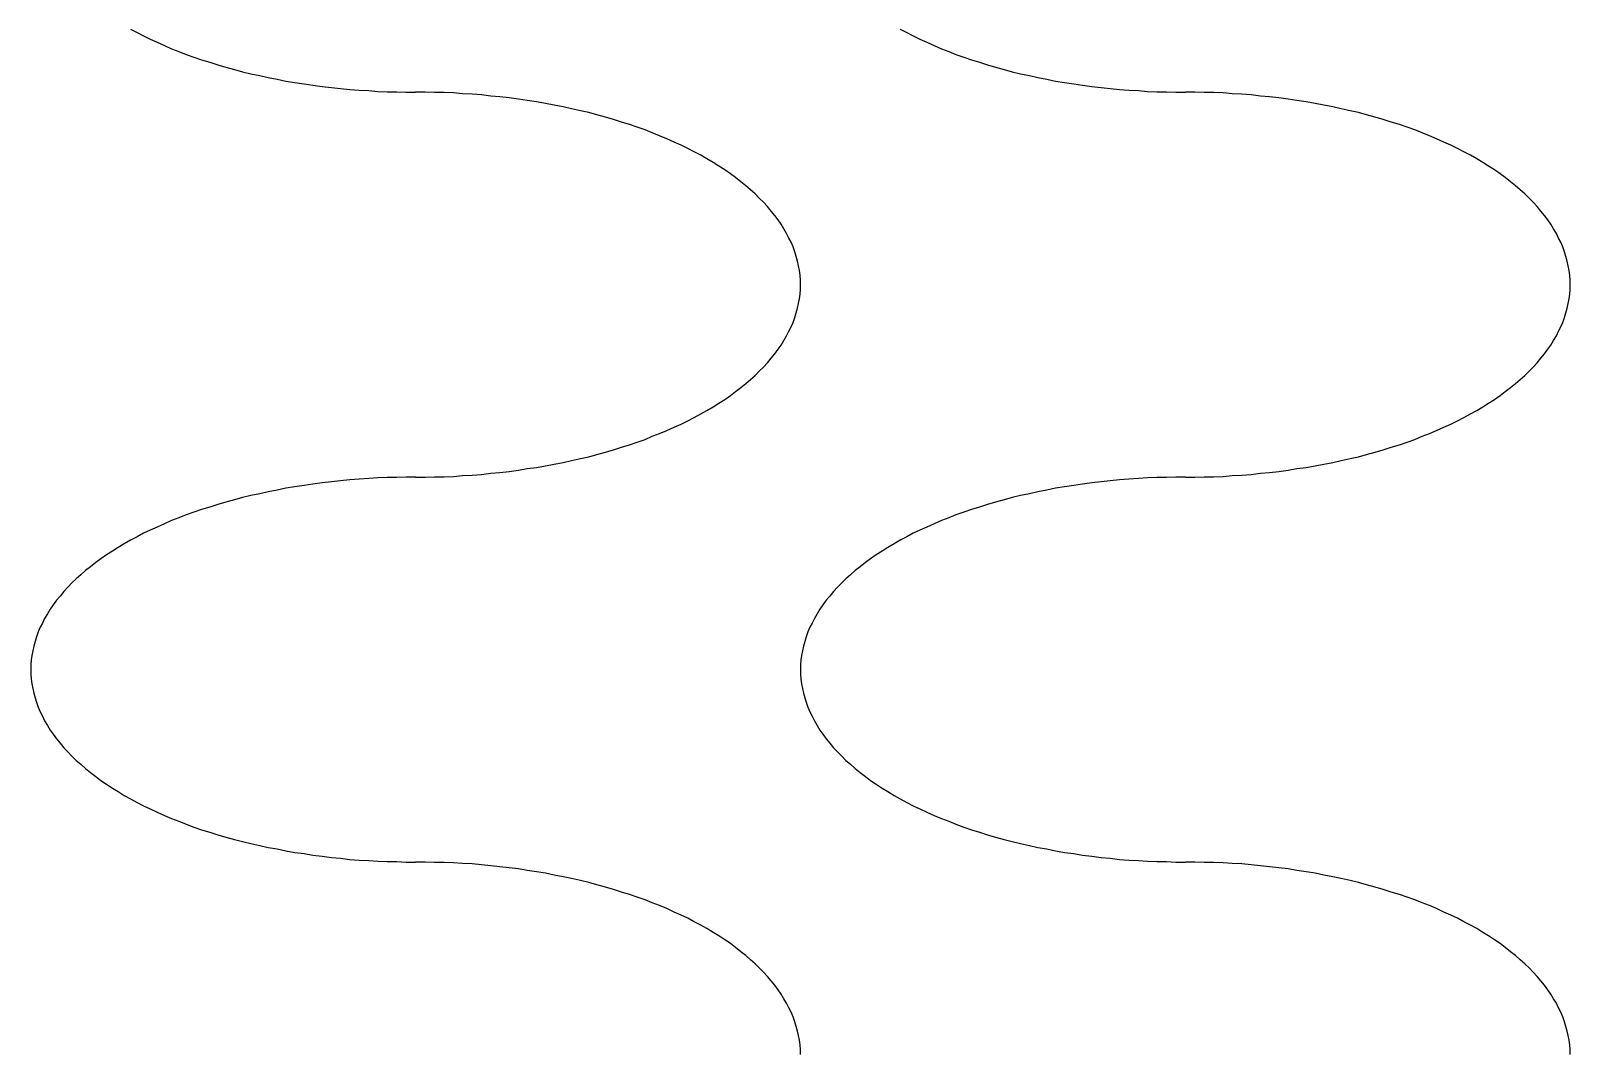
# Model space of a CAD drawing. Extents: x 0 to 40, y 0 to 70.
# Drawn here: x 29.6 to 30, y 52.8506 to 53.1159 of the extents above; entities that cross this region are included whole.
import ezdxf

# ---------------------------------------------------------------- set-up
doc = ezdxf.new("R2010")
doc.units = 0
doc.layers.add('AL_FOIL', color=2, linetype='CONTINUOUS')

msp = doc.modelspace()

# ---------------------------------------------------------------- linework, layer by layer
at = {"layer": 'AL_FOIL'}
for p, q in [((29.6259, 53.1164), (29.6276, 53.1155)), ((29.8259, 53.1164), (29.8276, 53.1155)), ((29.6276, 53.1155), (29.6293, 53.1146)), ((29.6293, 53.1146), (29.631, 53.1138)), ((29.631, 53.1138), (29.6328, 53.113)), ((29.6328, 53.113), (29.6347, 53.1121)), ((29.6347, 53.1121), (29.6366, 53.1113)), ((29.8276, 53.1155), (29.8293, 53.1146)), ((29.8293, 53.1146), (29.831, 53.1138)), ((29.831, 53.1138), (29.8328, 53.113)), ((29.8328, 53.113), (29.8347, 53.1121)), ((29.8347, 53.1121), (29.8366, 53.1113)), ((29.6366, 53.1113), (29.6385, 53.1106)), ((29.6385, 53.1106), (29.6404, 53.1098)), ((29.6404, 53.1098), (29.6424, 53.1091)), ((29.6424, 53.1091), (29.6444, 53.1084)), ((29.6444, 53.1084), (29.6465, 53.1078)), ((29.8366, 53.1113), (29.8385, 53.1106)), ((29.8385, 53.1106), (29.8404, 53.1098)), ((29.8404, 53.1098), (29.8424, 53.1091)), ((29.8424, 53.1091), (29.8444, 53.1084)), ((29.8444, 53.1084), (29.8465, 53.1078)), ((29.6465, 53.1078), (29.6486, 53.1071)), ((29.6486, 53.1071), (29.6507, 53.1065)), ((29.6507, 53.1065), (29.6529, 53.1059)), ((29.6529, 53.1059), (29.655, 53.1053)), ((29.655, 53.1053), (29.6572, 53.1048)), ((29.6572, 53.1048), (29.6595, 53.1043)), ((29.6595, 53.1043), (29.6617, 53.1038)), ((29.8465, 53.1078), (29.8486, 53.1071)), ((29.8486, 53.1071), (29.8507, 53.1065)), ((29.8507, 53.1065), (29.8529, 53.1059)), ((29.8529, 53.1059), (29.855, 53.1053)), ((29.855, 53.1053), (29.8572, 53.1048)), ((29.8572, 53.1048), (29.8595, 53.1043)), ((29.8595, 53.1043), (29.8617, 53.1038)), ((29.6617, 53.1038), (29.664, 53.1034)), ((29.664, 53.1034), (29.6663, 53.1029)), ((29.6663, 53.1029), (29.6686, 53.1025)), ((29.6686, 53.1025), (29.671, 53.1022)), ((29.671, 53.1022), (29.6733, 53.1018)), ((29.6733, 53.1018), (29.6757, 53.1015)), ((29.6757, 53.1015), (29.6781, 53.1012)), ((29.6781, 53.1012), (29.6805, 53.101)), ((29.6805, 53.101), (29.6829, 53.1007)), ((29.6829, 53.1007), (29.6853, 53.1005)), ((29.6853, 53.1005), (29.6878, 53.1004)), ((29.6878, 53.1004), (29.6902, 53.1002)), ((29.6902, 53.1002), (29.6926, 53.1001)), ((29.6926, 53.1001), (29.6951, 53.1001)), ((29.6951, 53.1001), (29.6975, 53.1)), ((29.6975, 53.1), (29.7, 53.1)), ((29.7025, 53.1), (29.7, 53.1)), ((29.7049, 53.0999), (29.7025, 53.1)), ((29.8617, 53.1038), (29.864, 53.1034)), ((29.864, 53.1034), (29.8663, 53.1029)), ((29.8663, 53.1029), (29.8686, 53.1025)), ((29.8686, 53.1025), (29.871, 53.1022)), ((29.871, 53.1022), (29.8733, 53.1018)), ((29.8733, 53.1018), (29.8757, 53.1015)), ((29.8757, 53.1015), (29.8781, 53.1012)), ((29.8781, 53.1012), (29.8805, 53.101)), ((29.8805, 53.101), (29.8829, 53.1007)), ((29.8829, 53.1007), (29.8853, 53.1005)), ((29.8853, 53.1005), (29.8878, 53.1004)), ((29.8878, 53.1004), (29.8902, 53.1002)), ((29.8902, 53.1002), (29.8926, 53.1001)), ((29.8926, 53.1001), (29.8951, 53.1001)), ((29.8951, 53.1001), (29.8975, 53.1)), ((29.8975, 53.1), (29.9, 53.1)), ((29.9025, 53.1), (29.9, 53.1)), ((29.9049, 53.0999), (29.9025, 53.1)), ((29.7074, 53.0999), (29.7049, 53.0999)), ((29.7098, 53.0998), (29.7074, 53.0999)), ((29.7122, 53.0996), (29.7098, 53.0998)), ((29.7147, 53.0995), (29.7122, 53.0996)), ((29.7171, 53.0993), (29.7147, 53.0995)), ((29.7195, 53.099), (29.7171, 53.0993)), ((29.7219, 53.0988), (29.7195, 53.099)), ((29.7243, 53.0985), (29.7219, 53.0988)), ((29.7267, 53.0982), (29.7243, 53.0985)), ((29.729, 53.0978), (29.7267, 53.0982)), ((29.7314, 53.0975), (29.729, 53.0978)), ((29.7337, 53.0971), (29.7314, 53.0975)), ((29.736, 53.0966), (29.7337, 53.0971)), ((29.7383, 53.0962), (29.736, 53.0966)), ((29.7405, 53.0957), (29.7383, 53.0962)), ((29.9074, 53.0999), (29.9049, 53.0999)), ((29.9098, 53.0998), (29.9074, 53.0999)), ((29.9122, 53.0996), (29.9098, 53.0998)), ((29.9147, 53.0995), (29.9122, 53.0996)), ((29.9171, 53.0993), (29.9147, 53.0995)), ((29.9195, 53.099), (29.9171, 53.0993)), ((29.9219, 53.0988), (29.9195, 53.099)), ((29.9243, 53.0985), (29.9219, 53.0988)), ((29.9267, 53.0982), (29.9243, 53.0985)), ((29.929, 53.0978), (29.9267, 53.0982)), ((29.9314, 53.0975), (29.929, 53.0978)), ((29.9337, 53.0971), (29.9314, 53.0975)), ((29.936, 53.0966), (29.9337, 53.0971)), ((29.9383, 53.0962), (29.936, 53.0966)), ((29.9405, 53.0957), (29.9383, 53.0962)), ((29.7428, 53.0952), (29.7405, 53.0957)), ((29.745, 53.0947), (29.7428, 53.0952)), ((29.7471, 53.0941), (29.745, 53.0947)), ((29.7493, 53.0935), (29.7471, 53.0941)), ((29.7514, 53.0929), (29.7493, 53.0935)), ((29.7535, 53.0922), (29.7514, 53.0929)), ((29.7556, 53.0916), (29.7535, 53.0922)), ((29.9428, 53.0952), (29.9405, 53.0957)), ((29.945, 53.0947), (29.9428, 53.0952)), ((29.9471, 53.0941), (29.945, 53.0947)), ((29.9493, 53.0935), (29.9471, 53.0941)), ((29.9514, 53.0929), (29.9493, 53.0935)), ((29.9535, 53.0922), (29.9514, 53.0929)), ((29.9556, 53.0916), (29.9535, 53.0922)), ((29.7576, 53.0909), (29.7556, 53.0916)), ((29.7596, 53.0902), (29.7576, 53.0909)), ((29.7615, 53.0894), (29.7596, 53.0902)), ((29.7634, 53.0887), (29.7615, 53.0894)), ((29.7653, 53.0879), (29.7634, 53.0887)), ((29.9576, 53.0909), (29.9556, 53.0916)), ((29.9596, 53.0902), (29.9576, 53.0909)), ((29.9615, 53.0894), (29.9596, 53.0902)), ((29.9634, 53.0887), (29.9615, 53.0894)), ((29.9653, 53.0879), (29.9634, 53.0887)), ((29.7672, 53.087), (29.7653, 53.0879)), ((29.769, 53.0862), (29.7672, 53.087)), ((29.7707, 53.0854), (29.769, 53.0862)), ((29.7724, 53.0845), (29.7707, 53.0854)), ((29.7741, 53.0836), (29.7724, 53.0845)), ((29.9672, 53.087), (29.9653, 53.0879)), ((29.969, 53.0862), (29.9672, 53.087)), ((29.9707, 53.0854), (29.969, 53.0862)), ((29.9724, 53.0845), (29.9707, 53.0854)), ((29.9741, 53.0836), (29.9724, 53.0845)), ((29.7757, 53.0827), (29.7741, 53.0836)), ((29.7773, 53.0817), (29.7757, 53.0827)), ((29.7788, 53.0808), (29.7773, 53.0817)), ((29.7803, 53.0798), (29.7788, 53.0808)), ((29.9757, 53.0827), (29.9741, 53.0836)), ((29.9773, 53.0817), (29.9757, 53.0827)), ((29.9788, 53.0808), (29.9773, 53.0817)), ((29.9803, 53.0798), (29.9788, 53.0808)), ((29.7818, 53.0788), (29.7803, 53.0798)), ((29.7831, 53.0778), (29.7818, 53.0788)), ((29.7845, 53.0767), (29.7831, 53.0778)), ((29.7858, 53.0757), (29.7845, 53.0767)), ((29.9818, 53.0788), (29.9803, 53.0798)), ((29.9831, 53.0778), (29.9818, 53.0788)), ((29.9845, 53.0767), (29.9831, 53.0778)), ((29.9858, 53.0757), (29.9845, 53.0767)), ((29.787, 53.0746), (29.7858, 53.0757)), ((29.7882, 53.0736), (29.787, 53.0746)), ((29.7893, 53.0725), (29.7882, 53.0736)), ((29.7904, 53.0714), (29.7893, 53.0725)), ((29.987, 53.0746), (29.9858, 53.0757)), ((29.9882, 53.0736), (29.987, 53.0746)), ((29.9893, 53.0725), (29.9882, 53.0736)), ((29.9904, 53.0714), (29.9893, 53.0725)), ((29.7914, 53.0703), (29.7904, 53.0714)), ((29.7924, 53.0691), (29.7914, 53.0703)), ((29.7933, 53.068), (29.7924, 53.0691)), ((29.7942, 53.0668), (29.7933, 53.068)), ((29.9914, 53.0703), (29.9904, 53.0714)), ((29.9924, 53.0691), (29.9914, 53.0703)), ((29.9933, 53.068), (29.9924, 53.0691)), ((29.9942, 53.0668), (29.9933, 53.068)), ((29.795, 53.0657), (29.7942, 53.0668)), ((29.7957, 53.0645), (29.795, 53.0657)), ((29.7964, 53.0633), (29.7957, 53.0645)), ((29.995, 53.0657), (29.9942, 53.0668)), ((29.9957, 53.0645), (29.995, 53.0657)), ((29.9964, 53.0633), (29.9957, 53.0645)), ((29.797, 53.0621), (29.7964, 53.0633)), ((29.7976, 53.061), (29.797, 53.0621)), ((29.7981, 53.0598), (29.7976, 53.061)), ((29.997, 53.0621), (29.9964, 53.0633)), ((29.9976, 53.061), (29.997, 53.0621)), ((29.9981, 53.0598), (29.9976, 53.061)), ((29.7985, 53.0585), (29.7981, 53.0598)), ((29.7989, 53.0573), (29.7985, 53.0585)), ((29.7992, 53.0561), (29.7989, 53.0573)), ((29.7995, 53.0549), (29.7992, 53.0561)), ((29.9985, 53.0585), (29.9981, 53.0598)), ((29.9989, 53.0573), (29.9985, 53.0585)), ((29.9992, 53.0561), (29.9989, 53.0573)), ((29.9995, 53.0549), (29.9992, 53.0561)), ((29.7997, 53.0537), (29.7995, 53.0549)), ((29.7999, 53.0525), (29.7997, 53.0537)), ((29.8, 53.0512), (29.7999, 53.0525)), ((29.9997, 53.0537), (29.9995, 53.0549)), ((29.9999, 53.0525), (29.9997, 53.0537)), ((30, 53.0512), (29.9999, 53.0525)), ((29.7999, 53.0475), (29.8, 53.0488)), ((29.8, 53.05), (29.8, 53.0512)), ((29.8, 53.0488), (29.8, 53.05)), ((29.9999, 53.0475), (30, 53.0488)), ((30, 53.05), (30, 53.0512)), ((30, 53.0488), (30, 53.05)), ((29.7992, 53.0439), (29.7995, 53.0451)), ((29.7995, 53.0451), (29.7997, 53.0463)), ((29.7997, 53.0463), (29.7999, 53.0475)), ((29.9992, 53.0439), (29.9995, 53.0451)), ((29.9995, 53.0451), (29.9997, 53.0463)), ((29.9997, 53.0463), (29.9999, 53.0475)), ((29.7976, 53.039), (29.7981, 53.0402)), ((29.7981, 53.0402), (29.7985, 53.0415)), ((29.7985, 53.0415), (29.7989, 53.0427)), ((29.7989, 53.0427), (29.7992, 53.0439)), ((29.9976, 53.039), (29.9981, 53.0402)), ((29.9981, 53.0402), (29.9985, 53.0415)), ((29.9985, 53.0415), (29.9989, 53.0427)), ((29.9989, 53.0427), (29.9992, 53.0439)), ((29.7957, 53.0355), (29.7964, 53.0367)), ((29.7964, 53.0367), (29.797, 53.0379)), ((29.797, 53.0379), (29.7976, 53.039)), ((29.9957, 53.0355), (29.9964, 53.0367)), ((29.9964, 53.0367), (29.997, 53.0379)), ((29.997, 53.0379), (29.9976, 53.039)), ((29.7924, 53.0309), (29.7933, 53.032)), ((29.7933, 53.032), (29.7942, 53.0332)), ((29.7942, 53.0332), (29.795, 53.0343)), ((29.795, 53.0343), (29.7957, 53.0355)), ((29.9924, 53.0309), (29.9933, 53.032)), ((29.9933, 53.032), (29.9942, 53.0332)), ((29.9942, 53.0332), (29.995, 53.0343)), ((29.995, 53.0343), (29.9957, 53.0355)), ((29.7893, 53.0275), (29.7904, 53.0286)), ((29.7904, 53.0286), (29.7914, 53.0297)), ((29.7914, 53.0297), (29.7924, 53.0309)), ((29.9893, 53.0275), (29.9904, 53.0286)), ((29.9904, 53.0286), (29.9914, 53.0297)), ((29.9914, 53.0297), (29.9924, 53.0309)), ((29.7845, 53.0233), (29.7858, 53.0243)), ((29.7858, 53.0243), (29.787, 53.0254)), ((29.787, 53.0254), (29.7882, 53.0264)), ((29.7882, 53.0264), (29.7893, 53.0275)), ((29.9845, 53.0233), (29.9858, 53.0243)), ((29.9858, 53.0243), (29.987, 53.0254)), ((29.987, 53.0254), (29.9882, 53.0264)), ((29.9882, 53.0264), (29.9893, 53.0275)), ((29.7788, 53.0192), (29.7803, 53.0202)), ((29.7803, 53.0202), (29.7818, 53.0212)), ((29.7818, 53.0212), (29.7831, 53.0222)), ((29.7831, 53.0222), (29.7845, 53.0233)), ((29.9788, 53.0192), (29.9803, 53.0202)), ((29.9803, 53.0202), (29.9818, 53.0212)), ((29.9818, 53.0212), (29.9831, 53.0222)), ((29.9831, 53.0222), (29.9845, 53.0233)), ((29.7724, 53.0155), (29.7741, 53.0164)), ((29.7741, 53.0164), (29.7757, 53.0173)), ((29.7757, 53.0173), (29.7773, 53.0183)), ((29.7773, 53.0183), (29.7788, 53.0192)), ((29.9724, 53.0155), (29.9741, 53.0164)), ((29.9741, 53.0164), (29.9757, 53.0173)), ((29.9757, 53.0173), (29.9773, 53.0183)), ((29.9773, 53.0183), (29.9788, 53.0192)), ((29.7634, 53.0113), (29.7653, 53.0121)), ((29.7653, 53.0121), (29.7672, 53.013)), ((29.7672, 53.013), (29.769, 53.0138)), ((29.769, 53.0138), (29.7707, 53.0146)), ((29.7707, 53.0146), (29.7724, 53.0155)), ((29.9634, 53.0113), (29.9653, 53.0121)), ((29.9653, 53.0121), (29.9672, 53.013)), ((29.9672, 53.013), (29.969, 53.0138)), ((29.969, 53.0138), (29.9707, 53.0146)), ((29.9707, 53.0146), (29.9724, 53.0155)), ((29.7535, 53.0078), (29.7556, 53.0084)), ((29.7556, 53.0084), (29.7576, 53.0091)), ((29.7576, 53.0091), (29.7596, 53.0098)), ((29.7596, 53.0098), (29.7615, 53.0106)), ((29.7615, 53.0106), (29.7634, 53.0113)), ((29.9535, 53.0078), (29.9556, 53.0084)), ((29.9556, 53.0084), (29.9576, 53.0091)), ((29.9576, 53.0091), (29.9596, 53.0098)), ((29.9596, 53.0098), (29.9615, 53.0106)), ((29.9615, 53.0106), (29.9634, 53.0113)), ((29.7383, 53.0038), (29.7405, 53.0043)), ((29.7405, 53.0043), (29.7428, 53.0048)), ((29.7428, 53.0048), (29.745, 53.0053)), ((29.745, 53.0053), (29.7471, 53.0059)), ((29.7471, 53.0059), (29.7493, 53.0065)), ((29.7493, 53.0065), (29.7514, 53.0071)), ((29.7514, 53.0071), (29.7535, 53.0078)), ((29.9383, 53.0038), (29.9405, 53.0043)), ((29.9405, 53.0043), (29.9428, 53.0048)), ((29.9428, 53.0048), (29.945, 53.0053)), ((29.945, 53.0053), (29.9471, 53.0059)), ((29.9471, 53.0059), (29.9493, 53.0065)), ((29.9493, 53.0065), (29.9514, 53.0071)), ((29.9514, 53.0071), (29.9535, 53.0078)), ((29.6975, 53), (29.6951, 52.9999)), ((29.7, 53), (29.6975, 53)), ((29.7, 53), (29.7025, 53)), ((29.7025, 53), (29.7049, 53.0001)), ((29.7049, 53.0001), (29.7074, 53.0001)), ((29.7074, 53.0001), (29.7098, 53.0002)), ((29.7098, 53.0002), (29.7122, 53.0004)), ((29.7122, 53.0004), (29.7147, 53.0005)), ((29.7147, 53.0005), (29.7171, 53.0007)), ((29.7171, 53.0007), (29.7195, 53.001)), ((29.7195, 53.001), (29.7219, 53.0012)), ((29.7219, 53.0012), (29.7243, 53.0015)), ((29.7243, 53.0015), (29.7267, 53.0018)), ((29.7267, 53.0018), (29.729, 53.0022)), ((29.729, 53.0022), (29.7314, 53.0025)), ((29.7314, 53.0025), (29.7337, 53.0029)), ((29.7337, 53.0029), (29.736, 53.0034)), ((29.736, 53.0034), (29.7383, 53.0038)), ((29.8975, 53), (29.8951, 52.9999)), ((29.9, 53), (29.8975, 53)), ((29.9, 53), (29.9025, 53)), ((29.9025, 53), (29.9049, 53.0001)), ((29.9049, 53.0001), (29.9074, 53.0001)), ((29.9074, 53.0001), (29.9098, 53.0002)), ((29.9098, 53.0002), (29.9122, 53.0004)), ((29.9122, 53.0004), (29.9147, 53.0005)), ((29.9147, 53.0005), (29.9171, 53.0007)), ((29.9171, 53.0007), (29.9195, 53.001)), ((29.9195, 53.001), (29.9219, 53.0012)), ((29.9219, 53.0012), (29.9243, 53.0015)), ((29.9243, 53.0015), (29.9267, 53.0018)), ((29.9267, 53.0018), (29.929, 53.0022)), ((29.929, 53.0022), (29.9314, 53.0025)), ((29.9314, 53.0025), (29.9337, 53.0029)), ((29.9337, 53.0029), (29.936, 53.0034)), ((29.936, 53.0034), (29.9383, 53.0038)), ((29.6617, 52.9962), (29.6595, 52.9957)), ((29.664, 52.9966), (29.6617, 52.9962)), ((29.6663, 52.9971), (29.664, 52.9966)), ((29.6686, 52.9975), (29.6663, 52.9971)), ((29.671, 52.9978), (29.6686, 52.9975)), ((29.6733, 52.9982), (29.671, 52.9978)), ((29.6757, 52.9985), (29.6733, 52.9982)), ((29.6781, 52.9988), (29.6757, 52.9985)), ((29.6805, 52.999), (29.6781, 52.9988)), ((29.6829, 52.9993), (29.6805, 52.999)), ((29.6853, 52.9995), (29.6829, 52.9993)), ((29.6878, 52.9996), (29.6853, 52.9995)), ((29.6902, 52.9998), (29.6878, 52.9996)), ((29.6926, 52.9999), (29.6902, 52.9998)), ((29.6951, 52.9999), (29.6926, 52.9999)), ((29.8617, 52.9962), (29.8595, 52.9957)), ((29.864, 52.9966), (29.8617, 52.9962)), ((29.8663, 52.9971), (29.864, 52.9966)), ((29.8686, 52.9975), (29.8663, 52.9971)), ((29.871, 52.9978), (29.8686, 52.9975)), ((29.8733, 52.9982), (29.871, 52.9978)), ((29.8757, 52.9985), (29.8733, 52.9982)), ((29.8781, 52.9988), (29.8757, 52.9985)), ((29.8805, 52.999), (29.8781, 52.9988)), ((29.8829, 52.9993), (29.8805, 52.999)), ((29.8853, 52.9995), (29.8829, 52.9993)), ((29.8878, 52.9996), (29.8853, 52.9995)), ((29.8902, 52.9998), (29.8878, 52.9996)), ((29.8926, 52.9999), (29.8902, 52.9998)), ((29.8951, 52.9999), (29.8926, 52.9999)), ((29.6465, 52.9922), (29.6444, 52.9916)), ((29.6486, 52.9929), (29.6465, 52.9922)), ((29.6507, 52.9935), (29.6486, 52.9929)), ((29.6529, 52.9941), (29.6507, 52.9935)), ((29.655, 52.9947), (29.6529, 52.9941)), ((29.6572, 52.9952), (29.655, 52.9947)), ((29.6595, 52.9957), (29.6572, 52.9952)), ((29.8465, 52.9922), (29.8444, 52.9916)), ((29.8486, 52.9929), (29.8465, 52.9922)), ((29.8507, 52.9935), (29.8486, 52.9929)), ((29.8529, 52.9941), (29.8507, 52.9935)), ((29.855, 52.9947), (29.8529, 52.9941)), ((29.8572, 52.9952), (29.855, 52.9947)), ((29.8595, 52.9957), (29.8572, 52.9952)), ((29.6366, 52.9887), (29.6347, 52.9879)), ((29.6385, 52.9894), (29.6366, 52.9887)), ((29.6404, 52.9902), (29.6385, 52.9894)), ((29.6424, 52.9909), (29.6404, 52.9902)), ((29.6444, 52.9916), (29.6424, 52.9909)), ((29.8366, 52.9887), (29.8347, 52.9879)), ((29.8385, 52.9894), (29.8366, 52.9887)), ((29.8404, 52.9902), (29.8385, 52.9894)), ((29.8424, 52.9909), (29.8404, 52.9902)), ((29.8444, 52.9916), (29.8424, 52.9909)), ((29.6276, 52.9845), (29.6259, 52.9836)), ((29.6293, 52.9854), (29.6276, 52.9845)), ((29.631, 52.9862), (29.6293, 52.9854)), ((29.6328, 52.987), (29.631, 52.9862)), ((29.6347, 52.9879), (29.6328, 52.987)), ((29.8276, 52.9845), (29.8259, 52.9836)), ((29.8293, 52.9854), (29.8276, 52.9845)), ((29.831, 52.9862), (29.8293, 52.9854)), ((29.8328, 52.987), (29.831, 52.9862)), ((29.8347, 52.9879), (29.8328, 52.987)), ((29.6212, 52.9808), (29.6197, 52.9798)), ((29.6227, 52.9817), (29.6212, 52.9808)), ((29.6243, 52.9827), (29.6227, 52.9817)), ((29.6259, 52.9836), (29.6243, 52.9827)), ((29.8212, 52.9808), (29.8197, 52.9798)), ((29.8227, 52.9817), (29.8212, 52.9808)), ((29.8243, 52.9827), (29.8227, 52.9817)), ((29.8259, 52.9836), (29.8243, 52.9827)), ((29.6155, 52.9767), (29.6142, 52.9757)), ((29.6169, 52.9778), (29.6155, 52.9767)), ((29.6182, 52.9788), (29.6169, 52.9778)), ((29.6197, 52.9798), (29.6182, 52.9788)), ((29.8155, 52.9767), (29.8142, 52.9757)), ((29.8169, 52.9778), (29.8155, 52.9767)), ((29.8182, 52.9788), (29.8169, 52.9778)), ((29.8197, 52.9798), (29.8182, 52.9788)), ((29.6107, 52.9725), (29.6096, 52.9714)), ((29.6118, 52.9736), (29.6107, 52.9725)), ((29.613, 52.9746), (29.6118, 52.9736)), ((29.6142, 52.9757), (29.613, 52.9746)), ((29.8107, 52.9725), (29.8096, 52.9714)), ((29.8118, 52.9736), (29.8107, 52.9725)), ((29.813, 52.9746), (29.8118, 52.9736)), ((29.8142, 52.9757), (29.813, 52.9746)), ((29.6067, 52.968), (29.6058, 52.9668)), ((29.6076, 52.9691), (29.6067, 52.968)), ((29.6086, 52.9703), (29.6076, 52.9691)), ((29.6096, 52.9714), (29.6086, 52.9703)), ((29.8067, 52.968), (29.8058, 52.9668)), ((29.8076, 52.9691), (29.8067, 52.968)), ((29.8086, 52.9703), (29.8076, 52.9691)), ((29.8096, 52.9714), (29.8086, 52.9703)), ((29.6043, 52.9645), (29.6036, 52.9633)), ((29.605, 52.9657), (29.6043, 52.9645)), ((29.6058, 52.9668), (29.605, 52.9657)), ((29.8043, 52.9645), (29.8036, 52.9633)), ((29.805, 52.9657), (29.8043, 52.9645)), ((29.8058, 52.9668), (29.805, 52.9657)), ((29.6024, 52.961), (29.6019, 52.9598)), ((29.603, 52.9621), (29.6024, 52.961)), ((29.6036, 52.9633), (29.603, 52.9621)), ((29.8024, 52.961), (29.8019, 52.9598)), ((29.803, 52.9621), (29.8024, 52.961)), ((29.8036, 52.9633), (29.803, 52.9621)), ((29.6008, 52.9561), (29.6005, 52.9549)), ((29.6011, 52.9573), (29.6008, 52.9561)), ((29.6015, 52.9585), (29.6011, 52.9573)), ((29.6019, 52.9598), (29.6015, 52.9585)), ((29.8008, 52.9561), (29.8005, 52.9549)), ((29.8011, 52.9573), (29.8008, 52.9561)), ((29.8015, 52.9585), (29.8011, 52.9573)), ((29.8019, 52.9598), (29.8015, 52.9585)), ((29.6001, 52.9525), (29.6, 52.9512)), ((29.6003, 52.9537), (29.6001, 52.9525)), ((29.6005, 52.9549), (29.6003, 52.9537)), ((29.8001, 52.9525), (29.8, 52.9512)), ((29.8003, 52.9537), (29.8001, 52.9525)), ((29.8005, 52.9549), (29.8003, 52.9537)), ((29.6, 52.9512), (29.6, 52.95)), ((29.6, 52.95), (29.6, 52.9488)), ((29.6, 52.9488), (29.6001, 52.9475)), ((29.8, 52.9512), (29.8, 52.95)), ((29.8, 52.95), (29.8, 52.9488)), ((29.8, 52.9488), (29.8001, 52.9475)), ((29.6001, 52.9475), (29.6003, 52.9463)), ((29.6003, 52.9463), (29.6005, 52.9451)), ((29.6005, 52.9451), (29.6008, 52.9439)), ((29.8001, 52.9475), (29.8003, 52.9463)), ((29.8003, 52.9463), (29.8005, 52.9451)), ((29.8005, 52.9451), (29.8008, 52.9439)), ((29.6008, 52.9439), (29.6011, 52.9427)), ((29.6011, 52.9427), (29.6015, 52.9415)), ((29.6015, 52.9415), (29.6019, 52.9402)), ((29.6019, 52.9402), (29.6024, 52.939)), ((29.8008, 52.9439), (29.8011, 52.9427)), ((29.8011, 52.9427), (29.8015, 52.9415)), ((29.8015, 52.9415), (29.8019, 52.9402)), ((29.8019, 52.9402), (29.8024, 52.939)), ((29.6024, 52.939), (29.603, 52.9379)), ((29.603, 52.9379), (29.6036, 52.9367)), ((29.6036, 52.9367), (29.6043, 52.9355)), ((29.8024, 52.939), (29.803, 52.9379)), ((29.803, 52.9379), (29.8036, 52.9367)), ((29.8036, 52.9367), (29.8043, 52.9355)), ((29.6043, 52.9355), (29.605, 52.9343)), ((29.605, 52.9343), (29.6058, 52.9332)), ((29.6058, 52.9332), (29.6067, 52.932)), ((29.6067, 52.932), (29.6076, 52.9309)), ((29.8043, 52.9355), (29.805, 52.9343)), ((29.805, 52.9343), (29.8058, 52.9332)), ((29.8058, 52.9332), (29.8067, 52.932)), ((29.8067, 52.932), (29.8076, 52.9309)), ((29.6076, 52.9309), (29.6086, 52.9297)), ((29.6086, 52.9297), (29.6096, 52.9286)), ((29.6096, 52.9286), (29.6107, 52.9275)), ((29.8076, 52.9309), (29.8086, 52.9297)), ((29.8086, 52.9297), (29.8096, 52.9286)), ((29.8096, 52.9286), (29.8107, 52.9275)), ((29.6107, 52.9275), (29.6118, 52.9264)), ((29.6118, 52.9264), (29.613, 52.9254)), ((29.613, 52.9254), (29.6142, 52.9243)), ((29.6142, 52.9243), (29.6155, 52.9233)), ((29.8107, 52.9275), (29.8118, 52.9264)), ((29.8118, 52.9264), (29.813, 52.9254)), ((29.813, 52.9254), (29.8142, 52.9243)), ((29.8142, 52.9243), (29.8155, 52.9233)), ((29.6155, 52.9233), (29.6169, 52.9222)), ((29.6169, 52.9222), (29.6182, 52.9212)), ((29.6182, 52.9212), (29.6197, 52.9202)), ((29.6197, 52.9202), (29.6212, 52.9192)), ((29.8155, 52.9233), (29.8169, 52.9222)), ((29.8169, 52.9222), (29.8182, 52.9212)), ((29.8182, 52.9212), (29.8197, 52.9202)), ((29.8197, 52.9202), (29.8212, 52.9192)), ((29.6212, 52.9192), (29.6227, 52.9183)), ((29.6227, 52.9183), (29.6243, 52.9173)), ((29.6243, 52.9173), (29.6259, 52.9164)), ((29.6259, 52.9164), (29.6276, 52.9155)), ((29.8212, 52.9192), (29.8227, 52.9183)), ((29.8227, 52.9183), (29.8243, 52.9173)), ((29.8243, 52.9173), (29.8259, 52.9164)), ((29.8259, 52.9164), (29.8276, 52.9155)), ((29.6276, 52.9155), (29.6293, 52.9146)), ((29.6293, 52.9146), (29.631, 52.9138)), ((29.631, 52.9138), (29.6328, 52.913)), ((29.6328, 52.913), (29.6347, 52.9121)), ((29.6347, 52.9121), (29.6366, 52.9113)), ((29.8276, 52.9155), (29.8293, 52.9146)), ((29.8293, 52.9146), (29.831, 52.9138)), ((29.831, 52.9138), (29.8328, 52.913)), ((29.8328, 52.913), (29.8347, 52.9121)), ((29.8347, 52.9121), (29.8366, 52.9113)), ((29.6366, 52.9113), (29.6385, 52.9106)), ((29.6385, 52.9106), (29.6404, 52.9098)), ((29.6404, 52.9098), (29.6424, 52.9091)), ((29.6424, 52.9091), (29.6444, 52.9084)), ((29.6444, 52.9084), (29.6465, 52.9078)), ((29.8366, 52.9113), (29.8385, 52.9106)), ((29.8385, 52.9106), (29.8404, 52.9098)), ((29.8404, 52.9098), (29.8424, 52.9091)), ((29.8424, 52.9091), (29.8444, 52.9084)), ((29.8444, 52.9084), (29.8465, 52.9078)), ((29.6465, 52.9078), (29.6486, 52.9071)), ((29.6486, 52.9071), (29.6507, 52.9065)), ((29.6507, 52.9065), (29.6529, 52.9059)), ((29.6529, 52.9059), (29.655, 52.9053)), ((29.655, 52.9053), (29.6572, 52.9048)), ((29.6572, 52.9048), (29.6595, 52.9043)), ((29.6595, 52.9043), (29.6617, 52.9038)), ((29.8465, 52.9078), (29.8486, 52.9071)), ((29.8486, 52.9071), (29.8507, 52.9065)), ((29.8507, 52.9065), (29.8529, 52.9059)), ((29.8529, 52.9059), (29.855, 52.9053)), ((29.855, 52.9053), (29.8572, 52.9048)), ((29.8572, 52.9048), (29.8595, 52.9043)), ((29.8595, 52.9043), (29.8617, 52.9038)), ((29.6617, 52.9038), (29.664, 52.9034)), ((29.664, 52.9034), (29.6663, 52.9029)), ((29.6663, 52.9029), (29.6686, 52.9025)), ((29.6686, 52.9025), (29.671, 52.9022)), ((29.671, 52.9022), (29.6733, 52.9018)), ((29.6733, 52.9018), (29.6757, 52.9015)), ((29.6757, 52.9015), (29.6781, 52.9012)), ((29.6781, 52.9012), (29.6805, 52.901)), ((29.6805, 52.901), (29.6829, 52.9007)), ((29.6829, 52.9007), (29.6853, 52.9005)), ((29.6853, 52.9005), (29.6878, 52.9004)), ((29.6878, 52.9004), (29.6902, 52.9002)), ((29.6902, 52.9002), (29.6926, 52.9001)), ((29.6926, 52.9001), (29.6951, 52.9001)), ((29.6951, 52.9001), (29.6975, 52.9)), ((29.6975, 52.9), (29.7, 52.9)), ((29.7025, 52.9), (29.7, 52.9)), ((29.7049, 52.8999), (29.7025, 52.9)), ((29.8617, 52.9038), (29.864, 52.9034)), ((29.864, 52.9034), (29.8663, 52.9029)), ((29.8663, 52.9029), (29.8686, 52.9025)), ((29.8686, 52.9025), (29.871, 52.9022)), ((29.871, 52.9022), (29.8733, 52.9018)), ((29.8733, 52.9018), (29.8757, 52.9015)), ((29.8757, 52.9015), (29.8781, 52.9012)), ((29.8781, 52.9012), (29.8805, 52.901)), ((29.8805, 52.901), (29.8829, 52.9007)), ((29.8829, 52.9007), (29.8853, 52.9005)), ((29.8853, 52.9005), (29.8878, 52.9004)), ((29.8878, 52.9004), (29.8902, 52.9002)), ((29.8902, 52.9002), (29.8926, 52.9001)), ((29.8926, 52.9001), (29.8951, 52.9001)), ((29.8951, 52.9001), (29.8975, 52.9)), ((29.8975, 52.9), (29.9, 52.9)), ((29.9025, 52.9), (29.9, 52.9)), ((29.9049, 52.8999), (29.9025, 52.9)), ((29.7074, 52.8999), (29.7049, 52.8999)), ((29.7098, 52.8998), (29.7074, 52.8999)), ((29.7122, 52.8996), (29.7098, 52.8998)), ((29.7147, 52.8995), (29.7122, 52.8996)), ((29.7171, 52.8993), (29.7147, 52.8995)), ((29.7195, 52.899), (29.7171, 52.8993)), ((29.7219, 52.8988), (29.7195, 52.899)), ((29.7243, 52.8985), (29.7219, 52.8988)), ((29.7267, 52.8982), (29.7243, 52.8985)), ((29.729, 52.8978), (29.7267, 52.8982)), ((29.7314, 52.8975), (29.729, 52.8978)), ((29.7337, 52.8971), (29.7314, 52.8975)), ((29.736, 52.8966), (29.7337, 52.8971)), ((29.7383, 52.8962), (29.736, 52.8966)), ((29.7405, 52.8957), (29.7383, 52.8962)), ((29.9074, 52.8999), (29.9049, 52.8999)), ((29.9098, 52.8998), (29.9074, 52.8999)), ((29.9122, 52.8996), (29.9098, 52.8998)), ((29.9147, 52.8995), (29.9122, 52.8996)), ((29.9171, 52.8993), (29.9147, 52.8995)), ((29.9195, 52.899), (29.9171, 52.8993)), ((29.9219, 52.8988), (29.9195, 52.899)), ((29.9243, 52.8985), (29.9219, 52.8988)), ((29.9267, 52.8982), (29.9243, 52.8985)), ((29.929, 52.8978), (29.9267, 52.8982)), ((29.9314, 52.8975), (29.929, 52.8978)), ((29.9337, 52.8971), (29.9314, 52.8975)), ((29.936, 52.8966), (29.9337, 52.8971)), ((29.9383, 52.8962), (29.936, 52.8966)), ((29.9405, 52.8957), (29.9383, 52.8962)), ((29.7428, 52.8952), (29.7405, 52.8957)), ((29.745, 52.8947), (29.7428, 52.8952)), ((29.7471, 52.8941), (29.745, 52.8947)), ((29.7493, 52.8935), (29.7471, 52.8941)), ((29.7514, 52.8929), (29.7493, 52.8935)), ((29.7535, 52.8922), (29.7514, 52.8929)), ((29.7556, 52.8916), (29.7535, 52.8922)), ((29.9428, 52.8952), (29.9405, 52.8957)), ((29.945, 52.8947), (29.9428, 52.8952)), ((29.9471, 52.8941), (29.945, 52.8947)), ((29.9493, 52.8935), (29.9471, 52.8941)), ((29.9514, 52.8929), (29.9493, 52.8935)), ((29.9535, 52.8922), (29.9514, 52.8929)), ((29.9556, 52.8916), (29.9535, 52.8922)), ((29.7576, 52.8909), (29.7556, 52.8916)), ((29.7596, 52.8902), (29.7576, 52.8909)), ((29.7615, 52.8894), (29.7596, 52.8902)), ((29.7634, 52.8887), (29.7615, 52.8894)), ((29.7653, 52.8879), (29.7634, 52.8887)), ((29.9576, 52.8909), (29.9556, 52.8916)), ((29.9596, 52.8902), (29.9576, 52.8909)), ((29.9615, 52.8894), (29.9596, 52.8902)), ((29.9634, 52.8887), (29.9615, 52.8894)), ((29.9653, 52.8879), (29.9634, 52.8887)), ((29.7672, 52.887), (29.7653, 52.8879)), ((29.769, 52.8862), (29.7672, 52.887)), ((29.7707, 52.8854), (29.769, 52.8862)), ((29.7724, 52.8845), (29.7707, 52.8854)), ((29.7741, 52.8836), (29.7724, 52.8845)), ((29.9672, 52.887), (29.9653, 52.8879)), ((29.969, 52.8862), (29.9672, 52.887)), ((29.9707, 52.8854), (29.969, 52.8862)), ((29.9724, 52.8845), (29.9707, 52.8854)), ((29.9741, 52.8836), (29.9724, 52.8845)), ((29.7757, 52.8827), (29.7741, 52.8836)), ((29.7773, 52.8817), (29.7757, 52.8827)), ((29.7788, 52.8808), (29.7773, 52.8817)), ((29.7803, 52.8798), (29.7788, 52.8808)), ((29.9757, 52.8827), (29.9741, 52.8836)), ((29.9773, 52.8817), (29.9757, 52.8827)), ((29.9788, 52.8808), (29.9773, 52.8817)), ((29.9803, 52.8798), (29.9788, 52.8808)), ((29.7818, 52.8788), (29.7803, 52.8798)), ((29.7831, 52.8778), (29.7818, 52.8788)), ((29.7845, 52.8767), (29.7831, 52.8778)), ((29.7858, 52.8757), (29.7845, 52.8767)), ((29.9818, 52.8788), (29.9803, 52.8798)), ((29.9831, 52.8778), (29.9818, 52.8788)), ((29.9845, 52.8767), (29.9831, 52.8778)), ((29.9858, 52.8757), (29.9845, 52.8767)), ((29.787, 52.8746), (29.7858, 52.8757)), ((29.7882, 52.8736), (29.787, 52.8746)), ((29.7893, 52.8725), (29.7882, 52.8736)), ((29.7904, 52.8714), (29.7893, 52.8725)), ((29.987, 52.8746), (29.9858, 52.8757)), ((29.9882, 52.8736), (29.987, 52.8746)), ((29.9893, 52.8725), (29.9882, 52.8736)), ((29.9904, 52.8714), (29.9893, 52.8725)), ((29.7914, 52.8703), (29.7904, 52.8714)), ((29.7924, 52.8691), (29.7914, 52.8703)), ((29.7933, 52.868), (29.7924, 52.8691)), ((29.7942, 52.8668), (29.7933, 52.868)), ((29.9914, 52.8703), (29.9904, 52.8714)), ((29.9924, 52.8691), (29.9914, 52.8703)), ((29.9933, 52.868), (29.9924, 52.8691)), ((29.9942, 52.8668), (29.9933, 52.868)), ((29.795, 52.8657), (29.7942, 52.8668)), ((29.7957, 52.8645), (29.795, 52.8657)), ((29.7964, 52.8633), (29.7957, 52.8645)), ((29.995, 52.8657), (29.9942, 52.8668)), ((29.9957, 52.8645), (29.995, 52.8657)), ((29.9964, 52.8633), (29.9957, 52.8645)), ((29.797, 52.8621), (29.7964, 52.8633)), ((29.7976, 52.861), (29.797, 52.8621)), ((29.7981, 52.8598), (29.7976, 52.861)), ((29.997, 52.8621), (29.9964, 52.8633)), ((29.9976, 52.861), (29.997, 52.8621)), ((29.9981, 52.8598), (29.9976, 52.861)), ((29.7985, 52.8585), (29.7981, 52.8598)), ((29.7989, 52.8573), (29.7985, 52.8585)), ((29.7992, 52.8561), (29.7989, 52.8573)), ((29.7995, 52.8549), (29.7992, 52.8561)), ((29.9985, 52.8585), (29.9981, 52.8598)), ((29.9989, 52.8573), (29.9985, 52.8585)), ((29.9992, 52.8561), (29.9989, 52.8573)), ((29.9995, 52.8549), (29.9992, 52.8561)), ((29.7997, 52.8537), (29.7995, 52.8549)), ((29.7999, 52.8525), (29.7997, 52.8537)), ((29.8, 52.8512), (29.7999, 52.8525)), ((29.9997, 52.8537), (29.9995, 52.8549)), ((29.9999, 52.8525), (29.9997, 52.8537)), ((30, 52.8512), (29.9999, 52.8525)), ((29.8, 52.85), (29.8, 52.8512)), ((30, 52.85), (30, 52.8512))]:
    msp.add_line(p, q, dxfattribs=at)

doc.saveas('drawing.dxf')
